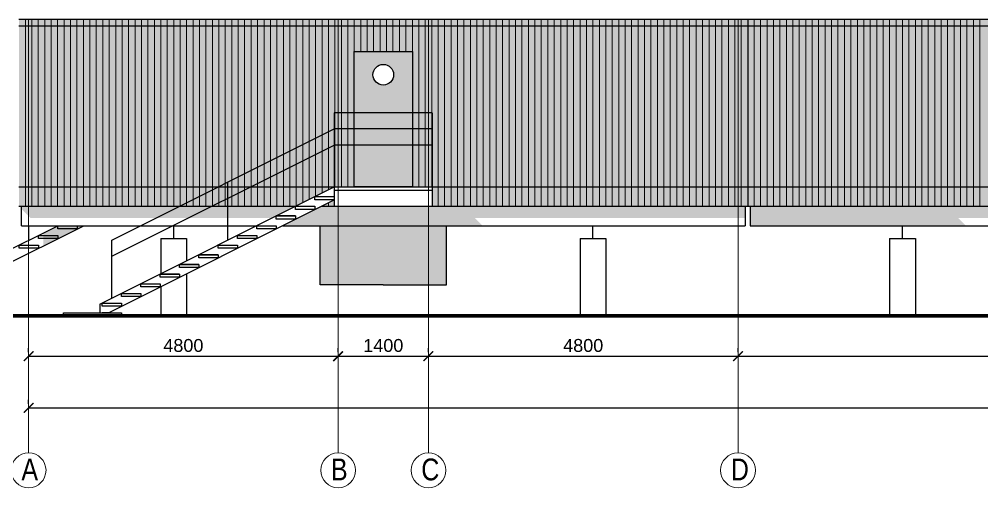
# Model space of a CAD drawing. Header units: millimetres. Extents: x 52 to 69096, y 37 to 64062.
# Drawn here: x 8216 to 23140, y 55340 to 62603 of the extents above; entities that cross this region are included whole.
import ezdxf

# ---------------------------------------------------------------- set-up
doc = ezdxf.new("R2010")
doc.units = ezdxf.units.MM
doc.linetypes.add('ACAD_ISO02W100', pattern=[15, 12, -3])
doc.linetypes.add('ACAD_ISO04W100', pattern=[30, 24, -3, 0, -3])
for name, color, linetype, lineweight, true_color in [('оси', 7, 'Continuous', 18, 0x000000), ('разрез', 7, 'Continuous', 25, 0x000000), ('разрез @ 5', 7, 'Continuous', 25, 0x000000), ('фасад', 7, 'Continuous', 25, 0x000000), ('фасад @ 100', 7, 'Continuous', 25, 0x000000), ('штриховка', 7, 'Continuous', 18, 0x000000)]:
    doc.layers.add(name, color=color, linetype=linetype, lineweight=lineweight, true_color=true_color)
doc.styles.get("Standard").update_dxf_attribs({"font": 'arial.ttf'})
doc.styles.add('стиль6', font='ARIALN.TTF')
doc.dimstyles.new('Копиягг', dxfattribs={"dimtxt": 2, "dimasz": 1.5, "dimexe": 1.25, "dimexo": 0.625, "dimtad": 1, "dimdec": 0, "dimtxsty": 'Standard', "dimblk": 'ARCHTICK', "dimcen": 2.5, "dimadec": 0, "dimazin": 0, "dimtfac": 1, "dimtdec": 0, "dimtmove": 0, "dimatfit": 3, "dimfxl": 1, "dimarcsym": 0})

# ---------------------------------------------------------------- blocks, each defined once
blk = doc.blocks.new('_ArchTick')
at = {"color": 0, "linetype": 'ByBlock', "const_width": 0.15}
blk.add_lwpolyline([(-0.5, -0.5), (0.5, 0.5)], dxfattribs=at)
blk = doc.blocks.new('*D73')
at = {"layer": 'Defpoints', "color": 0, "linetype": 'ByBlock', "transparency": 16777216}
for p in [(8361, 57380), (13161, 57380), (13161, 57380)]:
    blk.add_point(p, dxfattribs=at)
at = {"layer": 'фасад', "color": 0, "linetype": 'ByBlock', "lineweight": -2, "transparency": 16777216}
for p, q in [((8361, 57443), (8361, 57505)), ((13161, 57443), (13161, 57505)), ((8361, 57380), (13161, 57380))]:
    blk.add_line(p, q, dxfattribs=at)
at = {"layer": 'фасад', "color": 0, "linetype": 'ByBlock', "lineweight": -2, "transparency": 16777216, "xscale": 150, "yscale": 150, "zscale": 150, "rotation": 180}
blk.add_blockref('_ArchTick', (8361, 57380), dxfattribs=at)
at = {"layer": 'фасад', "color": 0, "linetype": 'ByBlock', "lineweight": -2, "transparency": 16777216, "xscale": 150, "yscale": 150, "zscale": 150}
blk.add_blockref('_ArchTick', (13161, 57380), dxfattribs=at)
at = {"layer": 'фасад', "color": 0, "linetype": 'ByBlock', "transparency": 16777216, "insert": (10761, 57545), "char_height": 200, "attachment_point": 5}
blk.add_mtext('4800', dxfattribs=at)
blk = doc.blocks.new('*D74')
at = {"layer": 'Defpoints', "color": 0, "linetype": 'ByBlock', "transparency": 16777216}
for p in [(13161, 57380), (14561, 57380), (14561, 57380)]:
    blk.add_point(p, dxfattribs=at)
at = {"layer": 'фасад', "color": 0, "linetype": 'ByBlock', "lineweight": -2, "transparency": 16777216}
for p, q in [((13161, 57443), (13161, 57505)), ((14561, 57443), (14561, 57505)), ((13161, 57380), (14561, 57380))]:
    blk.add_line(p, q, dxfattribs=at)
at = {"layer": 'фасад', "color": 0, "linetype": 'ByBlock', "lineweight": -2, "transparency": 16777216, "xscale": 150, "yscale": 150, "zscale": 150, "rotation": 180}
blk.add_blockref('_ArchTick', (13161, 57380), dxfattribs=at)
at = {"layer": 'фасад', "color": 0, "linetype": 'ByBlock', "lineweight": -2, "transparency": 16777216, "xscale": 150, "yscale": 150, "zscale": 150}
blk.add_blockref('_ArchTick', (14561, 57380), dxfattribs=at)
at = {"layer": 'фасад', "color": 0, "linetype": 'ByBlock', "transparency": 16777216, "insert": (13861, 57545), "char_height": 200, "attachment_point": 5}
blk.add_mtext('1400', dxfattribs=at)
blk = doc.blocks.new('*D75')
at = {"layer": 'Defpoints', "color": 0, "linetype": 'ByBlock', "transparency": 16777216}
for p in [(14561, 57380), (19361, 57380), (19361, 57380)]:
    blk.add_point(p, dxfattribs=at)
at = {"layer": 'фасад', "color": 0, "linetype": 'ByBlock', "lineweight": -2, "transparency": 16777216}
for p, q in [((14561, 57443), (14561, 57505)), ((19361, 57443), (19361, 57505)), ((14561, 57380), (19361, 57380))]:
    blk.add_line(p, q, dxfattribs=at)
at = {"layer": 'фасад', "color": 0, "linetype": 'ByBlock', "lineweight": -2, "transparency": 16777216, "xscale": 150, "yscale": 150, "zscale": 150, "rotation": 180}
blk.add_blockref('_ArchTick', (14561, 57380), dxfattribs=at)
at = {"layer": 'фасад', "color": 0, "linetype": 'ByBlock', "lineweight": -2, "transparency": 16777216, "xscale": 150, "yscale": 150, "zscale": 150}
blk.add_blockref('_ArchTick', (19361, 57380), dxfattribs=at)
at = {"layer": 'фасад', "color": 0, "linetype": 'ByBlock', "transparency": 16777216, "insert": (16961, 57545), "char_height": 200, "attachment_point": 5}
blk.add_mtext('4800', dxfattribs=at)
blk = doc.blocks.new('*D76')
at = {"layer": 'Defpoints', "color": 0, "linetype": 'ByBlock', "transparency": 16777216}
for p in [(19361, 57380), (30361, 57380), (30361, 57380)]:
    blk.add_point(p, dxfattribs=at)
at = {"layer": 'фасад', "color": 0, "linetype": 'ByBlock', "lineweight": -2, "transparency": 16777216}
for p, q in [((19361, 57443), (19361, 57505)), ((30361, 57443), (30361, 57505)), ((19361, 57380), (30361, 57380))]:
    blk.add_line(p, q, dxfattribs=at)
at = {"layer": 'фасад', "color": 0, "linetype": 'ByBlock', "lineweight": -2, "transparency": 16777216, "xscale": 150, "yscale": 150, "zscale": 150, "rotation": 180}
blk.add_blockref('_ArchTick', (19361, 57380), dxfattribs=at)
at = {"layer": 'фасад', "color": 0, "linetype": 'ByBlock', "lineweight": -2, "transparency": 16777216, "xscale": 150, "yscale": 150, "zscale": 150}
blk.add_blockref('_ArchTick', (30361, 57380), dxfattribs=at)
at = {"layer": 'фасад', "color": 0, "linetype": 'ByBlock', "transparency": 16777216, "insert": (24861, 57545), "char_height": 200, "attachment_point": 5}
blk.add_mtext('11000', dxfattribs=at)
blk = doc.blocks.new('*D80')
at = {"layer": 'Defpoints', "color": 0, "linetype": 'ByBlock', "transparency": 16777216}
for p in [(8361, 56580), (41361, 56580), (41361, 56580)]:
    blk.add_point(p, dxfattribs=at)
at = {"layer": 'фасад', "color": 0, "linetype": 'ByBlock', "lineweight": -2, "transparency": 16777216}
for p, q in [((8361, 56643), (8361, 56705)), ((8361, 56580), (41361, 56580)), ((41361, 56643), (41361, 56705))]:
    blk.add_line(p, q, dxfattribs=at)
at = {"layer": 'фасад', "color": 0, "linetype": 'ByBlock', "lineweight": -2, "transparency": 16777216, "xscale": 150, "yscale": 150, "zscale": 150, "rotation": 180}
blk.add_blockref('_ArchTick', (8361, 56580), dxfattribs=at)
at = {"layer": 'фасад', "color": 0, "linetype": 'ByBlock', "lineweight": -2, "transparency": 16777216, "xscale": 150, "yscale": 150, "zscale": 150}
blk.add_blockref('_ArchTick', (41361, 56580), dxfattribs=at)
at = {"layer": 'фасад', "color": 0, "linetype": 'ByBlock', "transparency": 16777216, "insert": (24861, 56745), "char_height": 200, "attachment_point": 5}
blk.add_mtext('33000', dxfattribs=at)

msp = doc.modelspace()

# ---------------------------------------------------------------- hatches: boundary and pattern name
at = {"layer": 'разрез', "linetype": 'ByBlock', "true_color": 0x1e0506, "transparency": 33554687}
h = msp.add_hatch(color=18, dxfattribs=at)
h.dxf.hatch_style = 1
h.paths.add_polyline_path([(14311.3, 61153.3), (13411.3, 61153.3), (13411.3, 60903.3), (14311.3, 60903.3)])
h.paths.add_polyline_path([(14311.3, 62103.3), (13411.3, 62103.3), (13411.3, 61153.3), (14311.3, 61153.3)])
h.paths.add_polyline_path([(13701.3, 61743.3, -1), (14021.3, 61743.3, -1)], flags=16)
h.paths.add_polyline_path([(14311.3, 60903.3), (13411.3, 60903.3), (13411.3, 60653.3), (14311.3, 60653.3)])
h.paths.add_polyline_path([(14311.3, 60653.3), (13411.3, 60653.3), (13411.3, 60003.3), (14311.3, 60003.3)])
at = {"layer": 'фасад', "linetype": 'ByBlock', "true_color": 0xd11029, "transparency": 33554636}
h = msp.add_hatch(color=242, dxfattribs=at)
h.dxf.hatch_style = 1
h.paths.add_polyline_path([(30211.3, 62503.3), (19511.3, 62503.3), (19511.3, 60003.3), (30211.3, 60003.3)])
h.paths.add_polyline_path([(25311.3, 60803.3), (24411.3, 60803.3), (24411.3, 62003.3), (25311.3, 62003.3)], flags=16)
h.paths.add_polyline_path([(25261.3, 60853.3), (24461.3, 60853.3), (24461.3, 61953.3), (25261.3, 61953.3)], flags=0)
h.paths.add_polyline_path([(19511.3, 62503.3), (8211.3, 62503.3), (8211.3, 60003.3), (11301.3, 60003.3), (13101.3, 60903.3), (13101.3, 61153.3), (13411.3, 61153.3), (13411.3, 62103.3), (14311.3, 62103.3), (14311.3, 61153.3), (14621.3, 61153.3), (14621.3, 60003.3), (19511.3, 60003.3)])
h.paths.add_polyline_path([(19511.3, 60003.3), (14621.3, 60003.3), (14621.3, 59703.3), (19511.3, 59703.3)])
h.paths.add_polyline_path([(19511.3, 62603.3), (8211.3, 62603.3), (8211.3, 62503.3), (19511.3, 62503.3)])
h.paths.add_polyline_path([(30211.3, 62603.3), (19511.3, 62603.3), (19511.3, 62503.3), (30211.3, 62503.3)])
h.paths.add_polyline_path([(41511.3, 62603.3), (30211.3, 62603.3), (30211.3, 62503.3), (41511.3, 62503.3)])
h.paths.add_polyline_path([(35411.3, 62103.3), (36311.3, 62103.3), (36311.3, 61153.3), (36621.3, 61153.3), (36621.3, 60003.3), (41511.3, 60003.3), (41511.3, 62503.3), (30211.3, 62503.3), (30211.3, 60003.3), (33301.3, 60003.3), (35101.3, 60903.3), (35101.3, 61153.3), (35411.3, 61153.3)])
h.paths.add_polyline_path([(30211.3, 60003.3), (19511.3, 60003.3), (19511.3, 59703.3), (30211.3, 59703.3)])
h.paths.add_polyline_path([(33301.3, 60003.3), (30211.3, 60003.3), (30211.3, 59703.3), (32701.3, 59703.3)])
h.paths.add_polyline_path([(35101.3, 60003.3), (33801.3, 60003.3), (33451.3, 59828.3), (33451.3, 59703.3), (34501.3, 59703.3)])
h.paths.add_polyline_path([(33451.3, 59828.3), (33451.3, 60003.3), (33301.3, 60003.3), (32701.3, 59703.3), (33201.3, 59703.3)])
h.paths.add_polyline_path([(33451.3, 59828.3), (33201.3, 59703.3), (33451.3, 59703.3)], flags=17)
h.paths.add_polyline_path([(33801.3, 60003.3), (33451.3, 60003.3), (33451.3, 59828.3)], flags=17)
h.paths.add_polyline_path([(35101.3, 60653.3), (35101.3, 60903.3), (33451.3, 60078.3), (33451.3, 60003.3), (33801.3, 60003.3)], flags=17)
h.paths.add_polyline_path([(35101.3, 60653.3), (33801.3, 60003.3), (35101.3, 60003.3)], flags=16)
h.paths.add_polyline_path([(33451.3, 60078.3), (33301.3, 60003.3), (33451.3, 60003.3)], flags=17)
h.paths.add_polyline_path([(36621.3, 60653.3), (36311.3, 60653.3), (36311.3, 60003.3), (36621.3, 60003.3)])
h.paths.add_polyline_path([(36621.3, 60903.3), (36311.3, 60903.3), (36311.3, 60653.3), (36621.3, 60653.3)], flags=17)
h.paths.add_polyline_path([(36621.3, 61153.3), (36311.3, 61153.3), (36311.3, 60903.3), (36621.3, 60903.3)], flags=17)
h.paths.add_polyline_path([(35411.3, 61153.3), (35101.3, 61153.3), (35101.3, 60903.3), (35411.3, 60903.3)], flags=17)
h.paths.add_polyline_path([(35411.3, 60903.3), (35101.3, 60903.3), (35101.3, 60653.3), (35411.3, 60653.3)], flags=17)
h.paths.add_polyline_path([(35411.3, 60653.3), (35101.3, 60653.3), (35101.3, 60003.3), (35411.3, 60003.3)], flags=17)
h.paths.add_polyline_path([(41511.3, 60003.3), (36621.3, 60003.3), (36621.3, 59703.3), (41511.3, 59703.3)])
h.paths.add_polyline_path([(35101.3, 59803.3), (34901.3, 59703.3), (35101.3, 59703.3)])
h.paths.add_polyline_path([(13101.3, 60653.3), (13101.3, 60903.3), (11451.3, 60078.3), (11451.3, 60003.3), (11801.3, 60003.3)], flags=17)
h.paths.add_polyline_path([(13101.3, 60653.3), (11801.3, 60003.3), (13101.3, 60003.3)], flags=16)
h.paths.add_polyline_path([(11451.3, 60078.3), (11301.3, 60003.3), (11451.3, 60003.3)], flags=17)
h.paths.add_polyline_path([(11301.3, 60003.3), (8216.3, 60003.3), (8211.3, 60000.8), (8211.3, 59703.3), (10701.3, 59703.3)])
h.paths.add_polyline_path([(13101.3, 60003.3), (11801.3, 60003.3), (11451.3, 59828.3), (11451.3, 59703.3), (12501.3, 59703.3)])
h.paths.add_polyline_path([(11451.3, 59828.3), (11201.3, 59703.3), (11451.3, 59703.3)], flags=17)
h.paths.add_polyline_path([(11451.3, 59828.3), (11451.3, 60003.3), (11301.3, 60003.3), (10701.3, 59703.3), (11201.3, 59703.3)])
h.paths.add_polyline_path([(11801.3, 60003.3), (11451.3, 60003.3), (11451.3, 59828.3)], flags=17)
h.paths.add_polyline_path([(13101.3, 59803.3), (12901.3, 59703.3), (13101.3, 59703.3)], flags=17)
h.paths.add_polyline_path([(44577.7, 61153.3), (44851.5, 61189.4), (44577.7, 61227.8), (44303.9, 61266.3), (44577.7, 61302.4), (44577.7, 62603.3), (41511.3, 62603.3), (41511.3, 59703.3), (44577.7, 59703.3)])
at = {"layer": 'фасад', "linetype": 'ByBlock', "true_color": 0x000000, "transparency": 33554534}
h = msp.add_hatch(color=18, dxfattribs=at)
h.dxf.hatch_style = 1
h.paths.add_polyline_path([(19611.3, 62503.3), (19511.3, 62503.3), (19511.3, 60003.3), (22111.3, 60003.3)])
h.paths.add_polyline_path([(22111.3, 60003.3), (19511.3, 60003.3), (19511.3, 59703.3), (22411.3, 59703.3)])
h.paths.add_polyline_path([(19511.3, 62603.3), (19511.3, 62503.3), (19611.3, 62503.3)])
at = {"layer": 'фасад', "linetype": 'ByBlock', "true_color": 0xd11029, "transparency": 33554636}
h = msp.add_hatch(color=242, dxfattribs=at)
h.dxf.hatch_style = 1
h.paths.add_polyline_path([(14621.3, 59953.3), (13101.3, 59953.3), (13101.3, 60003.3), (14621.3, 60003.3)], flags=17)
h.paths.add_polyline_path([(14621.3, 60003.3), (13101.3, 60003.3), (13101.3, 59953.3), (14621.3, 59953.3)], flags=17)
h.paths.add_polyline_path([(13211.3, 60653.3), (13111.3, 60653.3), (13111.3, 60003.3), (13211.3, 60003.3)])
h.paths.add_polyline_path([(13111.3, 60653.3), (13101.3, 60653.3), (13101.3, 60003.3), (13111.3, 60003.3)])
h.paths.add_polyline_path([(13311.3, 60653.3), (13211.3, 60653.3), (13211.3, 60003.3), (13311.3, 60003.3)])
h.paths.add_polyline_path([(13411.3, 60653.3), (13311.3, 60653.3), (13311.3, 60003.3), (13411.3, 60003.3)])
h.paths.add_polyline_path([(13411.3, 61153.3), (13311.3, 61153.3), (13311.3, 60903.3), (13411.3, 60903.3)])
h.paths.add_polyline_path([(13311.3, 61153.3), (13211.3, 61153.3), (13211.3, 60903.3), (13311.3, 60903.3)])
h.paths.add_polyline_path([(13211.3, 61153.3), (13111.3, 61153.3), (13111.3, 60903.3), (13211.3, 60903.3)])
h.paths.add_polyline_path([(13111.3, 61153.3), (13101.3, 61153.3), (13101.3, 60903.3), (13111.3, 60903.3)])
h.paths.add_polyline_path([(13111.3, 60903.3), (13101.3, 60903.3), (13101.3, 60653.3), (13111.3, 60653.3)])
h.paths.add_polyline_path([(13211.3, 60903.3), (13111.3, 60903.3), (13111.3, 60653.3), (13211.3, 60653.3)])
h.paths.add_polyline_path([(13311.3, 60903.3), (13211.3, 60903.3), (13211.3, 60653.3), (13311.3, 60653.3)])
h.paths.add_polyline_path([(13411.3, 60903.3), (13311.3, 60903.3), (13311.3, 60653.3), (13411.3, 60653.3)])
h.paths.add_polyline_path([(14611.3, 60653.3), (14511.3, 60653.3), (14511.3, 60003.3), (14611.3, 60003.3)])
h.paths.add_polyline_path([(14511.3, 60653.3), (14411.3, 60653.3), (14411.3, 60003.3), (14511.3, 60003.3)])
h.paths.add_polyline_path([(14411.3, 60653.3), (14311.3, 60653.3), (14311.3, 60003.3), (14411.3, 60003.3)])
h.paths.add_polyline_path([(14411.3, 60903.3), (14311.3, 60903.3), (14311.3, 60653.3), (14411.3, 60653.3)])
h.paths.add_polyline_path([(14411.3, 61153.3), (14311.3, 61153.3), (14311.3, 60903.3), (14411.3, 60903.3)])
h.paths.add_polyline_path([(14511.3, 61153.3), (14411.3, 61153.3), (14411.3, 60903.3), (14511.3, 60903.3)])
h.paths.add_polyline_path([(14511.3, 60903.3), (14411.3, 60903.3), (14411.3, 60653.3), (14511.3, 60653.3)])
h.paths.add_polyline_path([(14611.3, 60903.3), (14511.3, 60903.3), (14511.3, 60653.3), (14611.3, 60653.3)])
h.paths.add_polyline_path([(14611.3, 61153.3), (14511.3, 61153.3), (14511.3, 60903.3), (14611.3, 60903.3)])
h.paths.add_polyline_path([(14621.3, 60903.3), (14611.3, 60903.3), (14611.3, 60653.3), (14621.3, 60653.3)])
h.paths.add_polyline_path([(14621.3, 60653.3), (14611.3, 60653.3), (14611.3, 60003.3), (14621.3, 60003.3)])
h.paths.add_polyline_path([(14621.3, 61153.3), (14611.3, 61153.3), (14611.3, 60903.3), (14621.3, 60903.3)])
h.paths.add_polyline_path([(36621.3, 60003.3), (35101.3, 60003.3)])
at = {"layer": 'фасад', "linetype": 'ByBlock', "true_color": 0x000000, "transparency": 33554534}
h = msp.add_hatch(color=18, dxfattribs=at)
h.dxf.hatch_style = 1
h.paths.add_polyline_path([(10701.3, 59703.3), (8251.3, 59703.3), (8251.3, 59663.3), (8391.3, 59523.3), (10341.3, 59523.3)])
h.paths.add_polyline_path([(11201.3, 59703.3), (10701.3, 59703.3), (10341.3, 59523.3), (10841.3, 59523.3)])
h.paths.add_polyline_path([(11451.3, 59703.3), (11201.3, 59703.3), (10841.3, 59523.3), (11451.3, 59523.3)])
h.paths.add_polyline_path([(12501.3, 59703.3), (11451.3, 59703.3), (11451.3, 59523.3), (12141.3, 59523.3)])
h.paths.add_polyline_path([(19471.3, 59703.3), (12901.3, 59703.3), (12301.3, 59403.3), (15401.3, 59403.3), (15281.3, 59523.3), (19471.3, 59523.3)])
h.paths.add_polyline_path([(14621.3, 60003.3), (14621.3, 59703.3), (14921.3, 59703.3)])
h.paths.add_polyline_path([(30171.3, 59703.3), (19551.3, 59703.3), (19551.3, 59403.3), (22891.3, 59403.3), (22771.3, 59523.3), (30171.3, 59523.3)])
h.paths.add_polyline_path([(36621.3, 60003.3), (36621.3, 59703.3), (36921.3, 59703.3)])
h.paths.add_polyline_path([(41471.3, 59703.3), (34901.3, 59703.3), (34301.3, 59403.3), (37401.3, 59403.3), (37281.3, 59523.3), (41471.3, 59523.3)])
h.paths.add_polyline_path([(44577.7, 59703.3), (41551.3, 59703.3), (41551.3, 59403.3), (44577.7, 59403.3)])
h.paths.add_polyline_path([(32701.3, 59703.3), (30251.3, 59703.3), (30251.3, 59523.3), (32341.3, 59523.3)])
h.paths.add_polyline_path([(33201.3, 59703.3), (32701.3, 59703.3), (32341.3, 59523.3), (32841.3, 59523.3)])
h.paths.add_polyline_path([(33451.3, 59703.3), (33201.3, 59703.3), (32841.3, 59523.3), (33451.3, 59523.3)])
h.paths.add_polyline_path([(34501.3, 59703.3), (33451.3, 59703.3), (33451.3, 59523.3), (34141.3, 59523.3)])
at = {"layer": 'штриховка', "linetype": 'ByBlock', "true_color": 0x000000, "transparency": 33554534}
h = msp.add_hatch(color=18, dxfattribs=at)
h.dxf.hatch_style = 1
h.paths.add_polyline_path([(44577.7, 62503.3), (8211.3, 62503.3), (8211.3, 62453.3), (44577.7, 62453.3)])
h = msp.add_hatch(color=18, dxfattribs=at)
h.dxf.hatch_style = 1
h.paths.add_polyline_path([(8816.3, 59253.3), (8591.3, 59253.3), (8591.3, 59203.3), (8816.3, 59203.3)])
h.paths.add_polyline_path([(8816.3, 59203.3), (8591.3, 59203.3), (8591.3, 59090.8)])
h.paths.add_polyline_path([(9116.3, 59353.3), (8816.3, 59353.3), (8816.3, 59403.3), (8591.3, 59290.8), (8591.3, 59253.3), (8816.3, 59253.3), (8816.3, 59203.3)])
h.paths.add_polyline_path([(9116.3, 59403.3), (8816.3, 59403.3), (8816.3, 59353.3), (9116.3, 59353.3)])
h.paths.add_polyline_path([(9216.3, 59403.3), (9116.3, 59403.3), (9116.3, 59353.3)])
h = msp.add_hatch(color=18, dxfattribs=at)
h.dxf.hatch_style = 1
h.paths.add_polyline_path([(36840.3, 59403.3), (34882.3, 59403.3), (34882.3, 58487.3), (35861.3, 58487.3), (36840.3, 58487.3)])
h.paths.add_polyline_path([(14840.3, 59403.3), (12882.3, 59403.3), (12882.3, 58487.3), (13861.3, 58487.3), (14840.3, 58487.3)])

# ---------------------------------------------------------------- linework, layer by layer
at = {"layer": 'оси', "linetype": 'ACAD_ISO04W100', "ltscale": 0.5}
for p, q in [((8361.3, 55880.5), (8361.3, 62603.3)), ((13161.3, 55880.5), (13161.3, 62603.3)), ((14561.3, 55880.5), (14561.3, 62603.3)), ((19361.3, 55880.5), (19361.3, 62603.3))]:
    msp.add_line(p, q, dxfattribs=at)
at = {"layer": 'разрез', "linetype": 'ByBlock', "lineweight": 18}
for centre in [(8361.3, 55610.5), (13161.3, 55610.5), (14561.3, 55610.5), (19361.3, 55610.5)]:
    msp.add_circle(centre, 270, dxfattribs=at)
at = {"layer": 'фасад'}
for p, q in [((8211.3, 62603.3), (41511.3, 62603.3)), ((19511.3, 62603.3), (19511.3, 59703.3)), ((8211.3, 62503.3), (41511.3, 62503.3)), ((8211.3, 59703.3), (12801.3, 59703.3)), ((12901.3, 59703.3), (34501.3, 59703.3)), ((12501.3, 59553.3), (12201.3, 59553.3)), ((8251.3, 59403.3), (12201.3, 59403.3)), ((10611.3, 59203.3), (10611.3, 59403.3)), ((12301.3, 59403.3), (19471.3, 59403.3)), ((17111.3, 59203.3), (17111.3, 59403.3)), ((19551.3, 59403.3), (30171.3, 59403.3)), ((21911.3, 59203.3), (21911.3, 59403.3)), ((11301.3, 58953.3), (11001.3, 58953.3)), ((11001.3, 58803.3), (10701.3, 58803.3)), ((10701.3, 58653.3), (10401.3, 58653.3)), ((9601.3, 58053.3), (9501.3, 58053.3))]:
    msp.add_line(p, q, dxfattribs=at)
at = {"layer": 'фасад', "linetype": 'ByBlock'}
for p, q in [((13101.3, 61153.3), (13101.3, 59703.3)), ((14621.3, 61153.3), (13101.3, 61153.3)), ((14621.3, 61153.3), (14621.3, 59703.3)), ((9651.3, 59178.3), (13101.3, 60903.3)), ((14621.3, 60903.3), (13101.3, 60903.3)), ((9651.3, 58928.3), (13101.3, 60653.3)), ((14621.3, 60653.3), (13101.3, 60653.3)), ((9465.5, 58185.4), (13101.3, 60003.3)), ((11451.3, 59178.3), (11451.3, 60078.3)), ((13101.3, 60003.3), (14621.3, 60003.3)), ((13101.3, 59953.3), (14621.3, 59953.3)), ((8251.3, 59403.3), (8251.3, 59703.3)), ((9601.3, 58053.3), (13101.3, 59803.3)), ((19471.3, 59703.3), (19471.3, 59403.3)), ((19551.3, 59703.3), (19551.3, 59403.3)), ((6380.5, 58185.4), (8816.3, 59403.3)), ((6516.3, 58053.3), (9216.3, 59403.3)), ((8366.3, 59178.3), (8366.3, 59403.3)), ((12882.3, 58487.3), (12882.3, 59403.3)), ((14840.3, 58487.3), (14840.3, 59403.3)), ((9651.3, 58278.3), (9651.3, 59178.3)), ((13861.3, 58487.3), (12882.3, 58487.3)), ((13861.3, 58487.3), (14840.3, 58487.3)), ((9465.5, 58185.4), (9465.5, 58053.3))]:
    msp.add_line(p, q, dxfattribs=at)
at = {"layer": 'фасад', "linetype": 'ACAD_ISO02W100'}
msp.add_line((8211.3, 60003.3), (41511.3, 60003.3), dxfattribs=at)
at = {"layer": 'фасад', "lineweight": 80}
msp.add_line((1727.6, 58003.3), (46927.5, 58003.3), dxfattribs=at)
at = {"layer": 'фасад'}
msp.add_lwpolyline([(13411.3, 62103.3), (14311.3, 62103.3), (14311.3, 60003.3), (13411.3, 60003.3)], close=True, dxfattribs=at)
at = {"layer": 'фасад', "linetype": 'ByBlock'}
for points in [[(12801.3, 59853.3), (13101.3, 59853.3), (13101.3, 59803.3), (12801.3, 59803.3)], [(12501.3, 59703.3), (12801.3, 59703.3), (12801.3, 59653.3), (12501.3, 59653.3)], [(12201.3, 59553.3), (12501.3, 59553.3), (12501.3, 59503.3), (12201.3, 59503.3)], [(8816.3, 59403.3), (9116.3, 59403.3), (9116.3, 59353.3), (8816.3, 59353.3)], [(11901.3, 59403.3), (12201.3, 59403.3), (12201.3, 59353.3), (11901.3, 59353.3)], [(8516.3, 59253.3), (8816.3, 59253.3), (8816.3, 59203.3), (8516.3, 59203.3)], [(11601.3, 59253.3), (11901.3, 59253.3), (11901.3, 59203.3), (11601.3, 59203.3)], [(8216.3, 59103.3), (8516.3, 59103.3), (8516.3, 59053.3), (8216.3, 59053.3)], [(11301.3, 59103.3), (11601.3, 59103.3), (11601.3, 59053.3), (11301.3, 59053.3)], [(11001.3, 58953.3), (11301.3, 58953.3), (11301.3, 58903.3), (11001.3, 58903.3)], [(10701.3, 58803.3), (11001.3, 58803.3), (11001.3, 58753.3), (10701.3, 58753.3)], [(10401.3, 58653.3), (10701.3, 58653.3), (10701.3, 58603.3), (10401.3, 58603.3)], [(10101.3, 58503.3), (10401.3, 58503.3), (10401.3, 58453.3), (10101.3, 58453.3)], [(9801.3, 58353.3), (10101.3, 58353.3), (10101.3, 58303.3), (9801.3, 58303.3)], [(9501.3, 58203.3), (9801.3, 58203.3), (9801.3, 58153.3), (9501.3, 58153.3)], [(8901.3, 58053.3), (9801.3, 58053.3), (9801.3, 58003.3), (8901.3, 58003.3)]]:
    msp.add_lwpolyline(points, close=True, dxfattribs=at)
for points in [[(10411.3, 59203.3), (10811.3, 59203.3)], [(10411.3, 59203.3), (10411.3, 58658.3)], [(10811.3, 59203.3), (10811.3, 58858.3)], [(16911.3, 59203.3), (17311.3, 59203.3)], [(16911.3, 59203.3), (16911.3, 58003.3)], [(17311.3, 59203.3), (17311.3, 58003.3)], [(21711.3, 59203.3), (22111.3, 59203.3)], [(21711.3, 59203.3), (21711.3, 58003.3)], [(22111.3, 59203.3), (22111.3, 58003.3)], [(10811.3, 58658.3), (10811.3, 58003.3)], [(10411.3, 58458.3), (10411.3, 58003.3)]]:
    msp.add_lwpolyline(points, dxfattribs=at)
msp.add_circle((13861.3, 61743.3), 160, dxfattribs=at)
at = {"layer": 'штриховка', "linetype": 'ByBlock'}
for p, q in [((8311.3, 62603.3), (8311.3, 59703.3)), ((8411.3, 62603.3), (8411.3, 59703.3)), ((8511.3, 62603.3), (8511.3, 59703.3)), ((8611.3, 62603.3), (8611.3, 59703.3)), ((8711.3, 62603.3), (8711.3, 59703.3)), ((8811.3, 62603.3), (8811.3, 59703.3)), ((8911.3, 62603.3), (8911.3, 59703.3)), ((9011.3, 62603.3), (9011.3, 59703.3)), ((9111.3, 62603.3), (9111.3, 59703.3)), ((9211.3, 62603.3), (9211.3, 59703.3)), ((9311.3, 62603.3), (9311.3, 59703.3)), ((9411.3, 62603.3), (9411.3, 59703.3)), ((9511.3, 62603.3), (9511.3, 59703.3)), ((9611.3, 62603.3), (9611.3, 59703.3)), ((9711.3, 62603.3), (9711.3, 59703.3)), ((9811.3, 62603.3), (9811.3, 59703.3)), ((9911.3, 62603.3), (9911.3, 59703.3)), ((10011.3, 62603.3), (10011.3, 59703.3)), ((10111.3, 62603.3), (10111.3, 59703.3)), ((10211.3, 62603.3), (10211.3, 59703.3)), ((10311.3, 62603.3), (10311.3, 59703.3)), ((10411.3, 62603.3), (10411.3, 59703.3)), ((10511.3, 62603.3), (10511.3, 59703.3)), ((10611.3, 62603.3), (10611.3, 59703.3)), ((10711.3, 62603.3), (10711.3, 59703.3)), ((10811.3, 62603.3), (10811.3, 59703.3)), ((10911.3, 62603.3), (10911.3, 59703.3)), ((11011.3, 62603.3), (11011.3, 59703.3)), ((11111.3, 62603.3), (11111.3, 59703.3)), ((11211.3, 62603.3), (11211.3, 59703.3)), ((11311.3, 62603.3), (11311.3, 59703.3)), ((11411.3, 62603.3), (11411.3, 59703.3)), ((11511.3, 62603.3), (11511.3, 59703.3)), ((11611.3, 62603.3), (11611.3, 59703.3)), ((11711.3, 62603.3), (11711.3, 59703.3)), ((11811.3, 62603.3), (11811.3, 59703.3)), ((11911.3, 62603.3), (11911.3, 59703.3)), ((12011.3, 62603.3), (12011.3, 59703.3)), ((12111.3, 62603.3), (12111.3, 59703.3)), ((12211.3, 62603.3), (12211.3, 59703.3)), ((12311.3, 62603.3), (12311.3, 59703.3)), ((12411.3, 62603.3), (12411.3, 59703.3)), ((12511.3, 62603.3), (12511.3, 59703.3)), ((12611.3, 62603.3), (12611.3, 59758.3)), ((12711.3, 62603.3), (12711.3, 59808.3)), ((12811.3, 62603.3), (12811.3, 59858.3)), ((12911.3, 62603.3), (12911.3, 59908.3)), ((13011.3, 62603.3), (13011.3, 59958.3)), ((13111.3, 62603.3), (13111.3, 60003.3)), ((13211.3, 62603.3), (13211.3, 60003.3)), ((13311.3, 62603.3), (13311.3, 60003.3)), ((13411.3, 62603.3), (13411.3, 60003.3)), ((13511.3, 62603.3), (13511.3, 62103.3)), ((13611.3, 62603.3), (13611.3, 62103.3)), ((13711.3, 62603.3), (13711.3, 62103.3)), ((13811.3, 62603.3), (13811.3, 62103.3)), ((13911.3, 62603.3), (13911.3, 62103.3)), ((14011.3, 62603.3), (14011.3, 62103.3)), ((14111.3, 62603.3), (14111.3, 62103.3)), ((14211.3, 62603.3), (14211.3, 62103.3)), ((14311.3, 62603.3), (14311.3, 60003.3)), ((14411.3, 62603.3), (14411.3, 60003.3)), ((14511.3, 62603.3), (14511.3, 60003.3)), ((14611.3, 62603.3), (14611.3, 60003.3)), ((14711.3, 62603.3), (14711.3, 59703.3)), ((14811.3, 62603.3), (14811.3, 59703.3)), ((14911.3, 62603.3), (14911.3, 59703.3)), ((15011.3, 62603.3), (15011.3, 59703.3)), ((15111.3, 62603.3), (15111.3, 59703.3)), ((15211.3, 62603.3), (15211.3, 59703.3)), ((15311.3, 62603.3), (15311.3, 59703.3)), ((15411.3, 62603.3), (15411.3, 59703.3)), ((15511.3, 62603.3), (15511.3, 59703.3)), ((15611.3, 62603.3), (15611.3, 59703.3)), ((15711.3, 62603.3), (15711.3, 59703.3)), ((15811.3, 62603.3), (15811.3, 59703.3)), ((15911.3, 62603.3), (15911.3, 59703.3)), ((16011.3, 62603.3), (16011.3, 59703.3)), ((16111.3, 62603.3), (16111.3, 59703.3)), ((16211.3, 62603.3), (16211.3, 59703.3)), ((16311.3, 62603.3), (16311.3, 59703.3)), ((16411.3, 62603.3), (16411.3, 59703.3)), ((16511.3, 62603.3), (16511.3, 59703.3)), ((16611.3, 62603.3), (16611.3, 59703.3)), ((16711.3, 62603.3), (16711.3, 59703.3)), ((16811.3, 62603.3), (16811.3, 59703.3)), ((16911.3, 62603.3), (16911.3, 59703.3)), ((17011.3, 62603.3), (17011.3, 59703.3)), ((17111.3, 62603.3), (17111.3, 59703.3)), ((17211.3, 62603.3), (17211.3, 59703.3)), ((17311.3, 62603.3), (17311.3, 59703.3)), ((17411.3, 62603.3), (17411.3, 59703.3)), ((17511.3, 62603.3), (17511.3, 59703.3)), ((17611.3, 62603.3), (17611.3, 59703.3)), ((17711.3, 62603.3), (17711.3, 59703.3)), ((17811.3, 62603.3), (17811.3, 59703.3)), ((17911.3, 62603.3), (17911.3, 59703.3)), ((18011.3, 62603.3), (18011.3, 59703.3)), ((18111.3, 62603.3), (18111.3, 59703.3)), ((18211.3, 62603.3), (18211.3, 59703.3)), ((18311.3, 62603.3), (18311.3, 59703.3)), ((18411.3, 62603.3), (18411.3, 59703.3)), ((18511.3, 62603.3), (18511.3, 59703.3)), ((18611.3, 62603.3), (18611.3, 59703.3)), ((18711.3, 62603.3), (18711.3, 59703.3)), ((18811.3, 62603.3), (18811.3, 59703.3)), ((18911.3, 62603.3), (18911.3, 59703.3)), ((19011.3, 62603.3), (19011.3, 59703.3)), ((19111.3, 62603.3), (19111.3, 59703.3)), ((19211.3, 62603.3), (19211.3, 59703.3)), ((19311.3, 62603.3), (19311.3, 59703.3)), ((19411.3, 62603.3), (19411.3, 59703.3)), ((19511.3, 62603.3), (19511.3, 59703.3)), ((19611.3, 62603.3), (19611.3, 59703.3)), ((19711.3, 62603.3), (19711.3, 59703.3)), ((19811.3, 62603.3), (19811.3, 59703.3)), ((19911.3, 62603.3), (19911.3, 59703.3)), ((20011.3, 62603.3), (20011.3, 59703.3)), ((20111.3, 62603.3), (20111.3, 59703.3)), ((20211.3, 62603.3), (20211.3, 59703.3)), ((20311.3, 62603.3), (20311.3, 59703.3)), ((20411.3, 62603.3), (20411.3, 59703.3)), ((20511.3, 62603.3), (20511.3, 59703.3)), ((20611.3, 62603.3), (20611.3, 59703.3)), ((20711.3, 62603.3), (20711.3, 59703.3)), ((20811.3, 62603.3), (20811.3, 59703.3)), ((20911.3, 62603.3), (20911.3, 59703.3)), ((21011.3, 62603.3), (21011.3, 59703.3)), ((21111.3, 62603.3), (21111.3, 59703.3)), ((21211.3, 62603.3), (21211.3, 59703.3)), ((21311.3, 62603.3), (21311.3, 59703.3)), ((21411.3, 62603.3), (21411.3, 59703.3)), ((21511.3, 62603.3), (21511.3, 59703.3)), ((21611.3, 62603.3), (21611.3, 59703.3)), ((21711.3, 62603.3), (21711.3, 59703.3)), ((21811.3, 62603.3), (21811.3, 59703.3)), ((21911.3, 62603.3), (21911.3, 59703.3)), ((22011.3, 62603.3), (22011.3, 59703.3)), ((22111.3, 62603.3), (22111.3, 59703.3)), ((22211.3, 62603.3), (22211.3, 59703.3)), ((22311.3, 62603.3), (22311.3, 59703.3)), ((22411.3, 62603.3), (22411.3, 59703.3)), ((22511.3, 62603.3), (22511.3, 59703.3)), ((22611.3, 62603.3), (22611.3, 59703.3)), ((22711.3, 62603.3), (22711.3, 59703.3)), ((22811.3, 62603.3), (22811.3, 59703.3)), ((22911.3, 62603.3), (22911.3, 59703.3)), ((23011.3, 62603.3), (23011.3, 59703.3)), ((23111.3, 62603.3), (23111.3, 59703.3)), ((8251.3, 59703.3), (8251.3, 59523.3)), ((12911.3, 59708.3), (12911.3, 59703.3)), ((13011.3, 59758.3), (13011.3, 59703.3))]:
    msp.add_line(p, q, dxfattribs=at)

# ---------------------------------------------------------------- texts
at = {"layer": 'разрез @ 5', "linetype": 'ByBlock', "lineweight": 18, "char_height": 337.5, "attachment_point": 1, "style": 'стиль6'}
for s, width, insert in [('A', 253.168, (8250.1, 55793)), ('B', 253.168, (13050.1, 55793)), ('C', 253.168, (14450.1, 55793)), ('D', 337.5, (19250.1, 55793))]:
    msp.add_mtext_dynamic_manual_height_columns(s, width=width, gutter_width=75, heights=[0], dxfattribs=dict(at, insert=insert))

# ---------------------------------------------------------------- dimensions: what is measured, and where the dimension line sits
at = {"layer": 'фасад @ 100', "linetype": 'ByBlock'}
for base, p1, p2, picture, middle in [((13161.3, 57380.5), (8361.3, 57380.5), (13161.3, 57380.5), '*D73', (10761.3, 57545.1)), ((14561.3, 57380.5), (13161.3, 57380.5), (14561.3, 57380.5), '*D74', (13861.3, 57545.1)), ((19361.3, 57380.5), (14561.3, 57380.5), (19361.3, 57380.5), '*D75', (16961.3, 57545.1)), ((30361.3, 57380.5), (19361.3, 57380.5), (30361.3, 57380.5), '*D76', (24861.3, 57545.1)), ((41361.3, 56580.5), (8361.3, 56580.5), (41361.3, 56580.5), '*D80', (24861.3, 56745.2))]:
    dim = msp.add_linear_dim(base=base, p1=p1, p2=p2, dimstyle='Копиягг', override={"dimscale": 100, "dimtix": 0, "dimtofl": 1, "dimtmove": 0, "dimatfit": 3}, dxfattribs=at)
    dim.commit()
    dim.dimension.update_dxf_attribs({"geometry": picture, "text_midpoint": middle})

doc.saveas('drawing.dxf')
